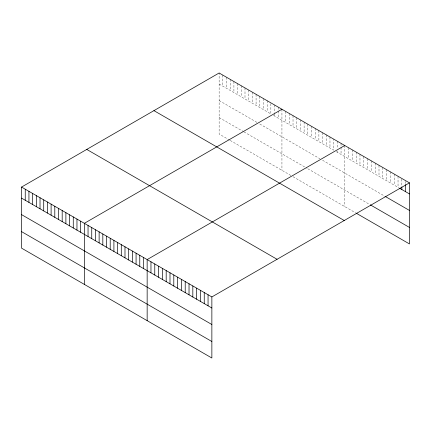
<?xml version="1.0" encoding="UTF-8"?>
<svg xmlns="http://www.w3.org/2000/svg" width="431" height="431" viewBox="0 0 431 431"><rect width="100%" height="100%" fill="white"/><g stroke="black" fill="none" stroke-linecap="round" stroke-linejoin="round"><path stroke-width="0.32" stroke-dasharray="2.15 1.62" d="M219.137 84.05L270.857 113.908L270.857 102.847M273.496 115.433L333.659 150.171L333.659 139.111M336.299 151.69L399.117 187.959M219.137 100.552L257.135 122.49M259.774 124.015L319.937 158.748M322.577 160.273L384.436 195.986M219.137 117.555L243.413 131.574M243.941 131.875L306.748 168.138M307.799 168.747L369.755 204.515M229.691 140.15L219.137 134.057L219.137 72.99M230.219 140.458L290.914 175.498M293.026 176.715L355.618 212.855M405.646 181.316L405.646 184.57M401.837 179.118L401.837 186.278M398.034 176.274L398.034 187.334M394.225 174.076L394.225 185.136M390.421 171.877L390.421 182.938M386.612 169.679L386.612 180.74M382.809 167.481L382.809 178.542M379 165.283L379 176.344M375.196 163.085L375.196 174.151M371.387 160.887L371.387 171.953M367.584 158.694L367.584 169.755M363.775 156.496L363.775 167.557M359.971 154.298L359.971 165.359M356.162 152.1L356.162 163.16M352.359 149.902L352.359 160.962M348.55 147.704L348.55 158.764M344.746 145.506L344.746 206.578M341.05 143.372L341.05 146.626M341.05 147.278L341.05 154.433M337.354 141.239L337.354 148.399M337.354 151.001L337.354 152.305M329.968 136.977L329.968 148.038M326.272 134.844L326.272 145.904M322.577 132.71L322.577 143.771M318.886 130.577L318.886 141.637M315.19 128.443L315.19 139.504M311.494 126.31L311.494 137.37M307.799 124.176L307.799 135.237M304.108 122.043L304.108 133.109M300.412 119.915L300.412 130.976M296.717 117.782L296.717 128.842M293.026 115.648L293.026 126.709M289.33 113.515L289.33 124.575M285.634 111.381L285.634 122.442M281.939 109.248L281.939 170.32M278.248 107.114L278.248 110.368M278.248 111.02L278.248 118.175M274.552 104.981L274.552 112.793M274.552 113.439L274.552 116.041M267.166 100.714L267.166 111.78M263.47 98.586L263.47 109.646M259.774 96.452L259.774 107.513M256.079 94.319L256.079 105.379M252.388 92.186L252.388 103.246M248.692 90.052L248.692 101.113M244.997 87.919L244.997 98.979M241.306 85.785L241.306 96.846M237.61 83.652L237.61 94.712M233.914 81.518L233.914 92.584M230.219 79.39L230.219 90.451M226.528 77.257L226.528 88.317M222.832 75.123L222.832 86.184"/><path stroke-width="0.65" d="M409.45 182.863L211.863 296.943L211.863 358.01L21.55 248.137L21.55 187.065L219.137 72.99L409.45 182.863L409.45 243.935L356.162 213.167M281.939 109.248L84.352 223.323L84.352 284.395M344.746 145.506L147.154 259.581L147.154 320.653M399.661 188.277L409.45 193.928M384.98 196.304L409.45 210.43M370.299 204.827L409.45 227.433M153.932 110.632L344.245 220.51M86.755 149.422L277.068 259.295M21.55 187.065L211.863 296.943M21.55 198.125L211.863 308.003M21.55 214.627L211.863 324.505M21.55 231.63L211.863 341.508M405.646 184.57L405.646 191.73M401.837 186.93L401.837 189.532M208.054 294.745L208.054 305.805M204.251 292.547L204.251 303.607M200.442 290.349L200.442 301.409M196.638 288.15L196.638 299.211M192.829 285.952L192.829 297.013M189.026 283.754L189.026 294.815M185.217 281.556L185.217 292.622M181.413 279.363L181.413 290.424M177.604 277.165L177.604 288.226M173.801 274.967L173.801 286.028M169.992 272.769L169.992 283.83M166.188 270.571L166.188 281.632M162.379 268.373L162.379 279.433M158.576 266.175L158.576 277.235M154.767 263.977L154.767 275.037M150.963 261.779L150.963 272.845M143.464 257.452L143.464 268.513M139.768 255.319L139.768 266.38M136.072 253.186L136.072 264.246M132.376 251.052L132.376 262.113M128.686 248.919L128.686 259.979M124.99 246.785L124.99 257.846M121.294 244.652L121.294 255.712M117.604 242.518L117.604 253.579M113.908 240.385L113.908 251.451M110.212 238.257L110.212 249.317M106.516 236.123L106.516 247.184M102.826 233.99L102.826 245.05M99.13 231.856L99.13 242.917M95.434 229.723L95.434 240.784M91.744 227.59L91.744 238.65M88.048 225.456L88.048 236.517M80.656 221.189L80.656 232.255M76.966 219.061L76.966 230.122M73.27 216.928L73.27 227.988M69.574 214.794L69.574 225.855M65.884 212.661L65.884 223.721M62.188 210.527L62.188 221.588M58.492 208.394L58.492 219.454M54.796 206.26L54.796 217.321M51.106 204.127L51.106 215.188M47.41 201.994L47.41 213.054M43.714 199.86L43.714 210.926M40.024 197.732L40.024 208.793M36.328 195.599L36.328 206.659M32.632 193.465L32.632 204.526M28.936 191.332L28.936 202.392M25.246 189.198L25.246 200.259"/></g></svg>
